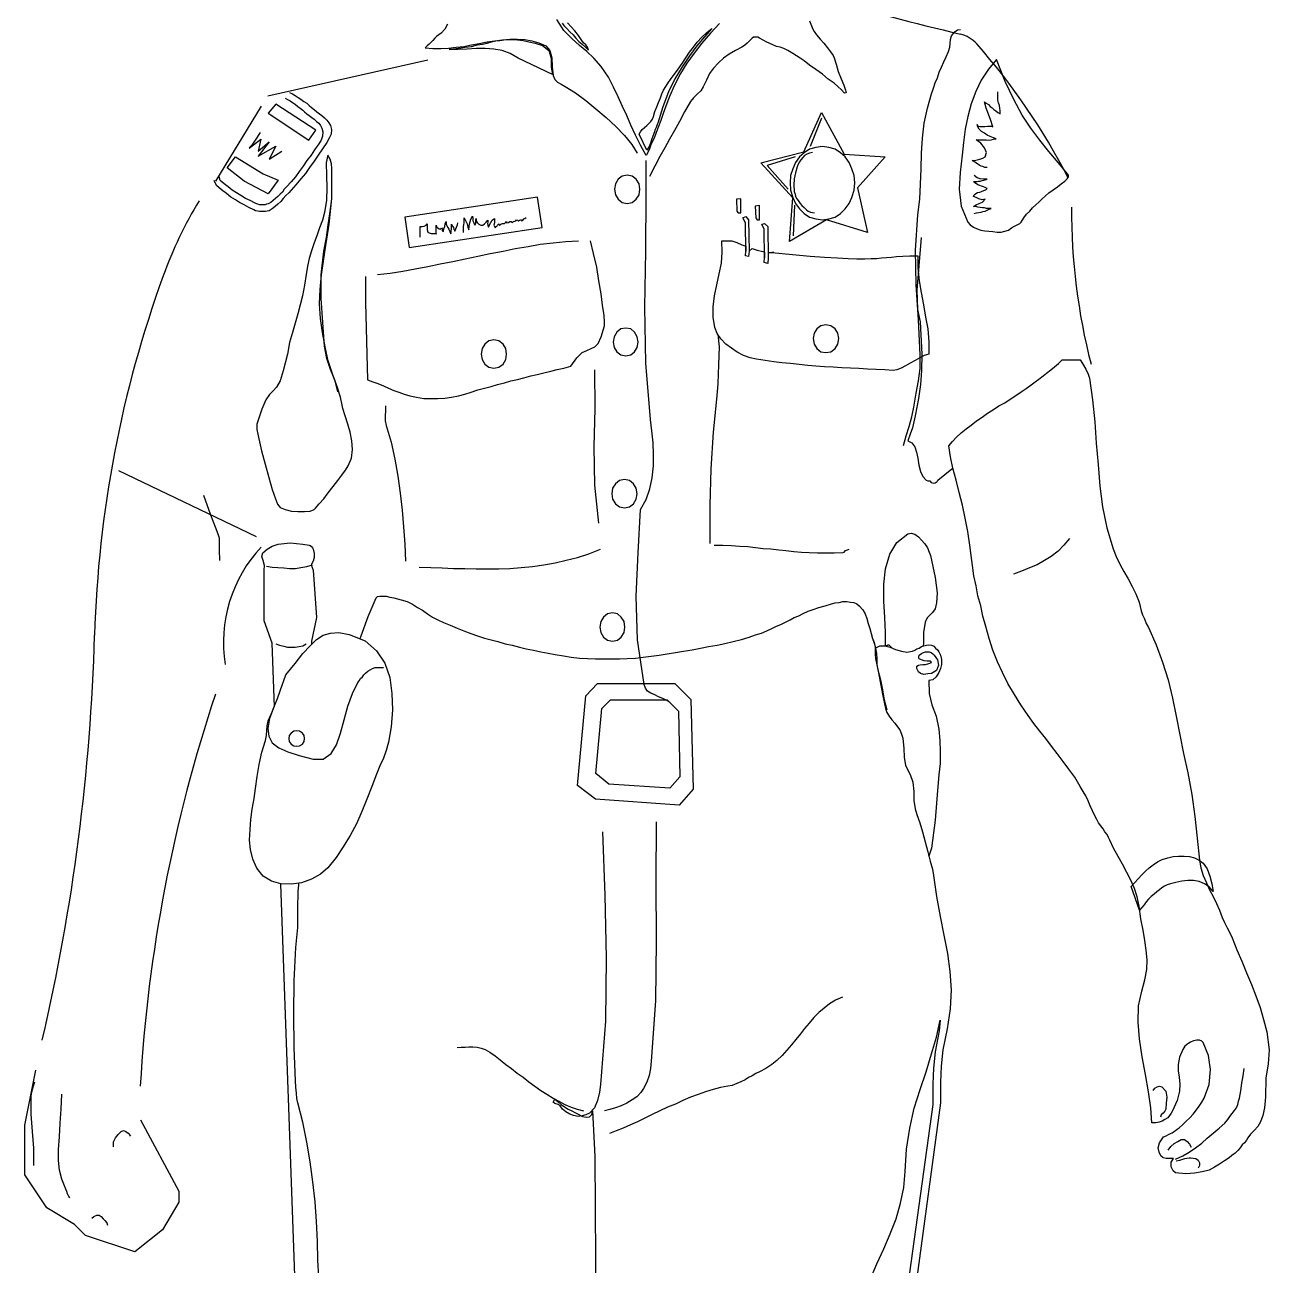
# Model space of a CAD drawing. Extents: x 137.78 to 138.43, y 57.96 to 59.66.
# Drawn here: x 137.776 to 138.434, y 58.669 to 59.325 of the extents above; entities that cross this region are included whole.
import ezdxf

# ---------------------------------------------------------------- set-up
doc = ezdxf.new("R2010")
doc.units = 0
doc.layers.get('0').update_dxf_attribs({"linetype": 'CONTINUOUS'})

msp = doc.modelspace()

# ---------------------------------------------------------------- linework, layer by layer
for p, q in [((137.98876, 59.30641), (137.90404, 59.2874)), ((137.90058, 59.28222), (137.87637, 59.24247)), ((137.82503, 59.08945), (137.89785, 59.05452)), ((137.77551, 58.743), (137.78134, 58.77211)), ((137.77551, 58.7168), (137.77551, 58.743)), ((137.83668, 58.74591), (137.85707, 58.70806)), ((137.78717, 58.69933), (137.77551, 58.7168)), ((137.85707, 58.70806), (137.85707, 58.70224)), ((137.80173, 58.69059), (137.78717, 58.69933)), ((137.85707, 58.70224), (137.84833, 58.68768)), ((137.80755, 58.68477), (137.80173, 58.69059)), ((137.83377, 58.67604), (137.80755, 58.68477)), ((137.84833, 58.68768), (137.83377, 58.67604))]:
    msp.add_line(p, q)
at = {"linetype": 'CONTINUOUS'}
for points in [[(137.99917, 59.32557), (137.99772, 59.32293), (137.9958, 59.32076), (137.9946, 59.3198), (137.99339, 59.31907), (137.99243, 59.31812), (137.99147, 59.31691), (137.9905, 59.31595), (137.98954, 59.31498), (137.98833, 59.31402), (137.98738, 59.31306), (137.99147, 59.31257), (137.99556, 59.31257), (137.99966, 59.31282), (138.00375, 59.3133), (138.00784, 59.31378), (138.01194, 59.31451), (138.01602, 59.31523), (138.02011, 59.31618), (138.02421, 59.31667), (138.0283, 59.31715), (138.03216, 59.31763), (138.03625, 59.31763), (138.0401, 59.31739), (138.04372, 59.31667), (138.04756, 59.31571), (138.05117, 59.31402), (138.05334, 59.31162), (138.05431, 59.30776), (138.05455, 59.30295), (138.05503, 59.29837), (138.056, 59.2962), (138.05744, 59.29476), (138.05936, 59.29379), (138.06153, 59.29259), (138.06683, 59.28923), (138.07236, 59.28513), (138.07766, 59.28079), (138.0832, 59.27622), (138.08825, 59.2714), (138.09283, 59.26659), (138.09669, 59.26178), (138.09958, 59.2572)], [(138.14314, 59.32582), (138.13833, 59.32076), (138.13375, 59.31546), (138.12966, 59.31017), (138.1258, 59.30487), (138.12244, 59.29934), (138.1193, 59.29331), (138.11666, 59.28729), (138.11425, 59.28079), (138.11305, 59.27767), (138.11208, 59.27453), (138.11088, 59.2714), (138.10968, 59.26828), (138.10847, 59.26515), (138.10702, 59.26226), (138.10582, 59.25912), (138.10438, 59.256), (138.10126, 59.26153), (138.09861, 59.26683), (138.0962, 59.27212), (138.09403, 59.27718), (138.09187, 59.282), (138.08946, 59.28706), (138.08705, 59.29211), (138.0844, 59.2974), (138.08055, 59.30318), (138.0767, 59.30752), (138.07284, 59.31113), (138.069, 59.31426), (138.0649, 59.31787), (138.06081, 59.32221), (138.05695, 59.32799)], [(138.05984, 59.32606), (138.06081, 59.32485), (138.06225, 59.32317), (138.06394, 59.32148), (138.06562, 59.3198), (138.06706, 59.31812), (138.06875, 59.31643), (138.07044, 59.31498), (138.07212, 59.3133), (138.07381, 59.31185), (138.07333, 59.3133), (138.07236, 59.31451), (138.07116, 59.31571), (138.0702, 59.31691), (138.06851, 59.31956), (138.06659, 59.32196), (138.06466, 59.32413), (138.06273, 59.3263)], [(138.10053, 59.26731), (138.10126, 59.26851), (138.10222, 59.26972), (138.10341, 59.27092), (138.10462, 59.27189), (138.10582, 59.27309), (138.10679, 59.27406), (138.10775, 59.27526), (138.10824, 59.2767), (138.10896, 59.27935), (138.10991, 59.28176), (138.11088, 59.28417), (138.11185, 59.28657), (138.11257, 59.28874), (138.11353, 59.29067), (138.11474, 59.29259), (138.11594, 59.29452), (138.11714, 59.2962), (138.11858, 59.29813), (138.11979, 59.29982), (138.12124, 59.30174), (138.1234, 59.30463), (138.12533, 59.30776), (138.12725, 59.31065), (138.12942, 59.3133), (138.13135, 59.31595), (138.13375, 59.3186), (138.13616, 59.32101), (138.13905, 59.32317), (138.13519, 59.31884), (138.1311, 59.31402), (138.12725, 59.30873), (138.1234, 59.30295), (138.11955, 59.29668), (138.11618, 59.2897), (138.11305, 59.28176), (138.1104, 59.27309), (138.11016, 59.27237), (138.10968, 59.27092), (138.10896, 59.26948), (138.10871, 59.26851), (138.10727, 59.2649), (138.10655, 59.2625), (138.10582, 59.26081), (138.10462, 59.25889), (138.10053, 59.26731)], [(138.19081, 59.32726), (138.1925, 59.32293), (138.19322, 59.32173), (138.19442, 59.3198), (138.19636, 59.31763), (138.19828, 59.31546), (138.2002, 59.31306), (138.20189, 59.31089), (138.20333, 59.30896), (138.20382, 59.30776), (138.20478, 59.30439), (138.20598, 59.30054), (138.20743, 59.29668), (138.20888, 59.29331), (138.20984, 59.29067), (138.21008, 59.28923), (138.20936, 59.28898), (138.20743, 59.2909), (138.20598, 59.29235), (138.20382, 59.29428), (138.20069, 59.29645), (138.19756, 59.29909), (138.19419, 59.3015), (138.19081, 59.30391), (138.18792, 59.30607), (138.18576, 59.30752), (138.18191, 59.30993), (138.17925, 59.31162), (138.17709, 59.31257), (138.17517, 59.3133), (138.17324, 59.31378), (138.17108, 59.31474), (138.16819, 59.31595), (138.16433, 59.31812), (138.16336, 59.3186), (138.16216, 59.3186), (138.1612, 59.3186), (138.16047, 59.31812), (138.15903, 59.31667), (138.15783, 59.31546), (138.15639, 59.31426), (138.15494, 59.3133), (138.15157, 59.31162), (138.1482, 59.30968), (138.14531, 59.30752), (138.14266, 59.30512), (138.14002, 59.30223), (138.13785, 59.29934), (138.13616, 59.29596), (138.13447, 59.29235), (138.13327, 59.29018), (138.13135, 59.2885), (138.12942, 59.28657), (138.12774, 59.28465), (138.1246, 59.27911), (138.12196, 59.27406), (138.1193, 59.26923), (138.11666, 59.26467), (138.11425, 59.26009), (138.1116, 59.25551), (138.10896, 59.25045), (138.10607, 59.24492)], [(138.24042, 59.10263), (138.24186, 59.10768), (138.24355, 59.11274), (138.24499, 59.1178), (138.24595, 59.12285), (138.24716, 59.13031), (138.24836, 59.13681), (138.24933, 59.14331), (138.24933, 59.15053), (138.24836, 59.16908), (138.24716, 59.18761), (138.24692, 59.20592), (138.24812, 59.2247), (138.24908, 59.23289), (138.24956, 59.24083), (138.24981, 59.24901), (138.25005, 59.2572), (138.25053, 59.26515), (138.25149, 59.27309), (138.25317, 59.28104), (138.25534, 59.28874), (138.25631, 59.29163), (138.25727, 59.29452), (138.25847, 59.29717), (138.25944, 59.30006), (138.26064, 59.3027), (138.26184, 59.30559), (138.26305, 59.30824), (138.26425, 59.31113), (138.26497, 59.3133), (138.26522, 59.31523), (138.26545, 59.31739), (138.26594, 59.31932), (138.26666, 59.32028), (138.26762, 59.32148), (138.26906, 59.32245), (138.27075, 59.32268)], [(138.03649, 59.30752), (138.03239, 59.30993), (138.02806, 59.31162), (138.02373, 59.31234), (138.01916, 59.31257), (138.01434, 59.31257), (138.00952, 59.31234), (138.00471, 59.31209), (138.00013, 59.31209), (138.00495, 59.31282), (138.00856, 59.3133), (138.01194, 59.31378), (138.01506, 59.31451), (138.01771, 59.31498), (138.02011, 59.31546), (138.02253, 59.31618), (138.02469, 59.31667), (138.02686, 59.31691), (138.02903, 59.31715), (138.03144, 59.31739), (138.03384, 59.31739), (138.03625, 59.31715), (138.03914, 59.31691), (138.04227, 59.31618), (138.04564, 59.31546), (138.04949, 59.31426), (138.05286, 59.31162), (138.05406, 59.30752), (138.05406, 59.3027), (138.05479, 59.29885), (138.03649, 59.30752)], [(138.28978, 59.30679), (138.28544, 59.30174), (138.28159, 59.29596), (138.2787, 59.28995), (138.27629, 59.28345), (138.27461, 59.2767), (138.27316, 59.26996), (138.2722, 59.26298), (138.27148, 59.25623), (138.27051, 59.24709), (138.27003, 59.23818), (138.271, 59.22927), (138.27461, 59.22084), (138.27581, 59.2194), (138.2775, 59.2182), (138.27942, 59.21723), (138.28134, 59.21651), (138.28351, 59.21627), (138.28568, 59.21603), (138.28784, 59.21578), (138.29001, 59.21555), (138.29218, 59.21555), (138.29411, 59.21603), (138.29603, 59.21651), (138.29772, 59.21772), (138.29917, 59.21867), (138.30061, 59.2194), (138.30206, 59.22012), (138.30278, 59.22084), (138.30422, 59.22301), (138.30567, 59.22494), (138.30735, 59.22662), (138.30879, 59.22831), (138.31048, 59.23), (138.31217, 59.23144), (138.31385, 59.23312), (138.31554, 59.23456), (138.31746, 59.23625), (138.31963, 59.23794), (138.32204, 59.23939), (138.32396, 59.24107), (138.32589, 59.24251), (138.32709, 59.24372), (138.32781, 59.24468), (138.32781, 59.24564)], [(138.28978, 59.30679), (138.28544, 59.30174), (138.28159, 59.29596), (138.2787, 59.28995), (138.27629, 59.28345), (138.27461, 59.2767), (138.27316, 59.26996), (138.2722, 59.26298), (138.27148, 59.25623), (138.27051, 59.24709), (138.27003, 59.23818), (138.271, 59.22927), (138.27461, 59.22084), (138.27581, 59.2194), (138.2775, 59.2182), (138.27942, 59.21723), (138.28134, 59.21651), (138.28351, 59.21627), (138.28568, 59.21603), (138.28784, 59.21578), (138.29001, 59.21555), (138.29218, 59.21555), (138.29411, 59.21603), (138.29603, 59.21651), (138.29772, 59.21772), (138.29917, 59.21867), (138.30061, 59.2194), (138.30206, 59.22012), (138.30278, 59.22084), (138.30422, 59.22301), (138.30567, 59.22494), (138.30735, 59.22662), (138.30879, 59.22831), (138.31048, 59.23), (138.31217, 59.23144), (138.31385, 59.23312), (138.31554, 59.23456), (138.31746, 59.23625), (138.31963, 59.23794), (138.32204, 59.23939), (138.32396, 59.24107), (138.32589, 59.24251), (138.32709, 59.24372), (138.32781, 59.24468), (138.32781, 59.24564), (138.32251, 59.25214), (138.31746, 59.25817), (138.31265, 59.26418), (138.30783, 59.27045), (138.30326, 59.27742), (138.29892, 59.28561), (138.29434, 59.29524), (138.28978, 59.30679)], [(138.28472, 59.24973), (138.28351, 59.24973), (138.28255, 59.25022), (138.28159, 59.25045), (138.28062, 59.25094), (138.27966, 59.25167), (138.2787, 59.25214), (138.27773, 59.25287), (138.27678, 59.25334), (138.2787, 59.25359), (138.28086, 59.25407), (138.28255, 59.25455), (138.28375, 59.25528), (138.28448, 59.25768), (138.28328, 59.26009), (138.28134, 59.2625), (138.27894, 59.26442), (138.28039, 59.26442), (138.28159, 59.26442), (138.28303, 59.26442), (138.28423, 59.26442), (138.28544, 59.26418), (138.28689, 59.26442), (138.28809, 59.26467), (138.28953, 59.2649), (138.28809, 59.26539), (138.2864, 59.26611), (138.28472, 59.26683), (138.28328, 59.26779), (138.28183, 59.26876), (138.28062, 59.26996), (138.2799, 59.27117), (138.27942, 59.27237), (138.2799, 59.27165), (138.28086, 59.2714), (138.28207, 59.2714), (138.28351, 59.2714), (138.28495, 59.27165), (138.28617, 59.27165), (138.28712, 59.27165), (138.28784, 59.27117), (138.28664, 59.27453), (138.28544, 59.2779), (138.28423, 59.28104), (138.28328, 59.2844), (138.28423, 59.28368), (138.28544, 59.28296), (138.2864, 59.282), (138.28737, 59.28128), (138.28833, 59.28031), (138.28929, 59.27959), (138.2905, 59.27887), (138.2917, 59.27815), (138.2917, 59.27959), (138.29146, 59.28104), (138.29122, 59.28248), (138.29073, 59.28392), (138.2905, 59.28537), (138.2905, 59.28681), (138.2905, 59.28826), (138.2905, 59.2897)], [(137.91563, 59.28946), (137.91707, 59.28874), (137.91851, 59.28778), (137.92019, 59.28681), (137.92164, 59.28585), (137.92308, 59.28465), (137.92477, 59.28368), (137.92597, 59.28248), (137.92718, 59.28151), (137.92863, 59.28031), (137.93007, 59.27911), (137.93152, 59.27815), (137.93272, 59.27718), (137.93416, 59.27598), (137.93537, 59.27478), (137.93633, 59.27333), (137.93729, 59.27189), (137.93777, 59.26972), (137.93753, 59.26731), (137.93657, 59.26515), (137.93537, 59.26298), (137.93296, 59.25961), (137.93079, 59.25623), (137.92863, 59.25311), (137.92622, 59.24973), (137.92405, 59.24661), (137.92164, 59.24372), (137.91899, 59.24059), (137.91635, 59.2377), (137.91514, 59.23625), (137.91369, 59.23481), (137.91225, 59.23336), (137.91105, 59.23168), (137.90936, 59.23023), (137.90791, 59.22903), (137.90647, 59.22783), (137.90479, 59.22686), (137.90382, 59.22662), (137.90286, 59.22638), (137.9019, 59.22638), (137.90094, 59.22638), (137.89973, 59.22638), (137.89877, 59.22662), (137.89757, 59.22686), (137.8966, 59.22734), (137.89396, 59.22855), (137.89155, 59.23), (137.88913, 59.2312), (137.88697, 59.23264), (137.88457, 59.23409), (137.88216, 59.23601), (137.87951, 59.23794), (137.87686, 59.24011), (137.87565, 59.24275)], [(137.91321, 59.28634), (137.91441, 59.28561), (137.91586, 59.28489), (137.91707, 59.28417), (137.91851, 59.2832), (137.91996, 59.282), (137.92116, 59.28104), (137.9226, 59.28007), (137.92357, 59.27911), (137.92477, 59.27815), (137.92597, 59.27718), (137.92742, 59.27622), (137.92863, 59.27526), (137.92983, 59.27406), (137.93103, 59.27309), (137.93199, 59.27189), (137.93272, 59.27045), (137.9332, 59.26851), (137.93296, 59.26635), (137.93224, 59.26418), (137.93103, 59.26226), (137.92886, 59.25912), (137.92694, 59.25623), (137.92477, 59.25334), (137.92285, 59.25045), (137.92068, 59.24757), (137.91875, 59.24468), (137.91635, 59.24203), (137.91394, 59.23939), (137.91274, 59.23818), (137.91177, 59.23673), (137.91057, 59.23553), (137.90936, 59.23433), (137.90816, 59.23336), (137.90696, 59.23216), (137.90575, 59.2312), (137.9043, 59.23047), (137.90335, 59.23023), (137.90262, 59.23), (137.90166, 59.23), (137.90069, 59.23), (137.89973, 59.23), (137.89877, 59.23023), (137.89805, 59.23047), (137.89708, 59.23095), (137.89468, 59.23216), (137.89227, 59.23336), (137.88986, 59.23481), (137.88746, 59.23625), (137.88529, 59.2377), (137.88312, 59.23939), (137.88095, 59.24107), (137.87879, 59.24275), (137.8783, 59.24468)], [(137.9084, 59.2832), (137.9043, 59.27839), (137.92574, 59.26418), (137.92958, 59.26948), (137.9084, 59.2832)], [(138.19708, 59.27887), (138.20911, 59.25672), (138.23078, 59.25528), (138.2161, 59.2389), (138.22139, 59.21531), (138.19972, 59.22205), (138.18022, 59.21049), (138.18191, 59.23361), (138.16505, 59.25214), (138.18769, 59.25792), (138.19708, 59.27887)], [(138.19708, 59.27574), (138.19106, 59.26081)], [(137.89997, 59.26828), (137.89732, 59.26418), (137.89563, 59.26153), (137.89443, 59.26033), (137.89419, 59.25984), (137.90046, 59.26467), (137.89901, 59.2584), (137.90479, 59.26322), (137.89901, 59.25576), (137.9084, 59.26106), (137.90479, 59.25407), (137.91153, 59.2584)], [(138.19756, 59.22205), (138.20093, 59.22253), (138.2043, 59.2235), (138.20719, 59.22542), (138.2096, 59.22783), (138.21177, 59.23072), (138.21321, 59.23384), (138.21441, 59.2377), (138.21466, 59.24155), (138.21441, 59.2454), (138.21321, 59.24901), (138.21177, 59.25239), (138.2096, 59.25528), (138.20719, 59.25744), (138.2043, 59.25937), (138.20093, 59.26033), (138.19756, 59.26081), (138.19419, 59.26033), (138.19081, 59.25937), (138.18792, 59.25744), (138.18552, 59.25528), (138.18335, 59.25239), (138.18191, 59.24901), (138.1807, 59.2454), (138.18047, 59.24155), (138.1807, 59.2377), (138.18191, 59.23384), (138.18335, 59.23072), (138.18552, 59.22783), (138.18792, 59.22542), (138.19081, 59.2235), (138.19419, 59.22253), (138.19756, 59.22205)], [(138.19226, 59.25768), (138.19081, 59.2572), (138.18937, 59.25672), (138.18817, 59.256), (138.1872, 59.25503), (138.18624, 59.25383), (138.18552, 59.25262), (138.1848, 59.25142), (138.18431, 59.24998), (138.18335, 59.24684), (138.18263, 59.24372), (138.18239, 59.24034), (138.18263, 59.23698), (138.18311, 59.23553), (138.18335, 59.23433), (138.18408, 59.23312), (138.1848, 59.23216), (138.18576, 59.23072), (138.18672, 59.22951), (138.18792, 59.22855), (138.18913, 59.22734), (138.19009, 59.22662), (138.1913, 59.22614), (138.19226, 59.2259), (138.19347, 59.22566)], [(137.88263, 59.2495), (137.88697, 59.25528), (137.90166, 59.24637), (137.9096, 59.243), (137.9043, 59.23577), (137.89155, 59.24251), (137.88263, 59.2495)], [(137.93488, 59.25214), (137.93513, 59.2454), (137.93537, 59.2389), (137.93513, 59.2324), (137.93416, 59.2259), (137.93296, 59.22181), (137.93152, 59.21772), (137.93007, 59.21362), (137.92863, 59.20977), (137.92718, 59.20567), (137.92597, 59.20158), (137.92502, 59.19749), (137.92429, 59.19315), (137.92357, 59.18737), (137.92236, 59.18184), (137.92116, 59.17702), (137.91996, 59.1722), (137.91851, 59.16739), (137.91707, 59.16233), (137.91563, 59.15703), (137.91441, 59.15102), (137.91225, 59.14211), (137.91057, 59.13681), (137.90864, 59.13344), (137.90696, 59.13152), (137.90502, 59.12959), (137.9031, 59.1267), (137.90094, 59.12189), (137.89829, 59.11394), (137.89829, 59.11105), (137.89925, 59.10624), (137.90069, 59.09974), (137.90262, 59.09275), (137.90455, 59.08577), (137.90647, 59.07927), (137.90816, 59.07446), (137.90912, 59.07157), (137.91057, 59.06988), (137.91321, 59.06868), (137.91658, 59.06796), (137.91996, 59.06771), (137.92357, 59.06771), (137.92646, 59.06796), (137.92863, 59.06868), (137.92935, 59.0694), (137.93127, 59.0718), (137.93368, 59.07446), (137.93609, 59.07758), (137.93874, 59.08096), (137.94115, 59.08408), (137.94331, 59.08697), (137.94524, 59.08963), (137.94668, 59.09179), (137.94837, 59.09588), (137.94885, 59.10046), (137.94861, 59.10503), (137.94765, 59.10961), (137.94644, 59.11394), (137.945, 59.11827), (137.94379, 59.12213), (137.94307, 59.12574), (137.94283, 59.12646), (137.94259, 59.12814), (137.94187, 59.13031), (137.94115, 59.13272), (137.93849, 59.13994), (137.93609, 59.14741), (137.93441, 59.15487), (137.93296, 59.16233), (137.93199, 59.1698), (137.93152, 59.1775), (137.93175, 59.18521), (137.93247, 59.19292), (137.93441, 59.20616), (137.93657, 59.21964), (137.93802, 59.23336), (137.93802, 59.24684), (137.93802, 59.24925), (137.93777, 59.25167), (137.93705, 59.25407), (137.93585, 59.25623), (137.93488, 59.25214)], [(138.1169, 58.96659), (138.11521, 58.96779), (138.11305, 58.96876), (138.11088, 58.96971), (138.10896, 58.97068), (138.10679, 58.97165), (138.1051, 58.9726), (138.1039, 58.97429), (138.10318, 58.97622), (138.09981, 58.99982), (138.09909, 59.02293), (138.10006, 59.0458), (138.10126, 59.06868), (138.10438, 59.07397), (138.1063, 59.07975), (138.10751, 59.08553), (138.10824, 59.09179), (138.10824, 59.09781), (138.10799, 59.10407), (138.10727, 59.11033), (138.10655, 59.11635), (138.10414, 59.1462), (138.10366, 59.17581), (138.10414, 59.20544), (138.10438, 59.23529), (138.10438, 59.25334)], [(138.18311, 59.25528), (138.16842, 59.2507), (138.1795, 59.23818)], [(138.09428, 59.23072), (138.09692, 59.2312), (138.09909, 59.23289), (138.10053, 59.23529), (138.10102, 59.23818), (138.10053, 59.24107), (138.09909, 59.24348), (138.09692, 59.24516), (138.09428, 59.24564), (138.09163, 59.24516), (138.08946, 59.24348), (138.08802, 59.24107), (138.08753, 59.23818), (138.08802, 59.23529), (138.08946, 59.23289), (138.09163, 59.2312), (138.09428, 59.23072)], [(138.27798, 59.22542), (138.27918, 59.22566), (138.28039, 59.2259), (138.28159, 59.22614), (138.28255, 59.22638), (138.28375, 59.22662), (138.28472, 59.22711), (138.28592, 59.22759), (138.28689, 59.22806), (138.28568, 59.22806), (138.28448, 59.22806), (138.28328, 59.22831), (138.28231, 59.22831), (138.28111, 59.22855), (138.2799, 59.22879), (138.2787, 59.22903), (138.2775, 59.22903), (138.27894, 59.23), (138.28062, 59.23072), (138.28231, 59.23144), (138.28375, 59.23289), (138.28207, 59.23264), (138.28039, 59.23312), (138.27894, 59.23384), (138.2775, 59.23433), (138.27798, 59.23529), (138.2787, 59.23601), (138.27966, 59.2365), (138.28086, 59.23673), (138.28183, 59.23698), (138.28303, 59.23745), (138.284, 59.23794), (138.28472, 59.23866), (138.28375, 59.23914), (138.28279, 59.23939), (138.28183, 59.23986), (138.28086, 59.24011), (138.2799, 59.24059), (138.27918, 59.24107), (138.27822, 59.24155), (138.2775, 59.24228), (138.27845, 59.24228), (138.27942, 59.24228), (138.28014, 59.24251), (138.28111, 59.24251), (138.28207, 59.24275), (138.28303, 59.243), (138.28375, 59.24323), (138.28472, 59.24348), (138.28279, 59.24348), (138.28111, 59.24372), (138.27942, 59.2442), (138.27798, 59.2454)], [(137.94115, 59.13103), (137.9397, 59.13681), (137.93729, 59.14283), (137.93537, 59.14861), (137.93416, 59.15511), (137.9332, 59.16763), (137.93224, 59.18039), (137.93224, 59.19292), (137.93368, 59.20544), (137.93513, 59.21266), (137.93609, 59.2194), (137.93705, 59.22638), (137.93802, 59.23312)], [(138.04925, 59.21795), (138.04684, 59.23409), (137.97654, 59.2235), (137.97894, 59.20736), (138.04925, 59.21795)], [(138.15205, 59.23289), (138.1523, 59.22662), (138.15302, 59.22566), (138.15446, 59.22566), (138.15446, 59.23312), (138.15205, 59.23289)], [(138.0076, 59.21531), (138.0076, 59.21627), (138.0076, 59.21747), (138.0076, 59.21844), (138.00784, 59.2194), (138.00808, 59.22036), (138.00808, 59.22133), (138.00808, 59.22205), (138.00808, 59.22301), (138.0088, 59.22133), (138.00952, 59.21988), (138.01, 59.2182), (138.01049, 59.21675), (138.01072, 59.21867), (138.01097, 59.22036), (138.01145, 59.22229), (138.01241, 59.22397), (138.01266, 59.22277), (138.01266, 59.22156), (138.01314, 59.22036), (138.01361, 59.21916), (138.0141, 59.22012), (138.0141, 59.22108), (138.0141, 59.22181), (138.01434, 59.22277), (138.01434, 59.22156), (138.01482, 59.22061), (138.01578, 59.21964), (138.01675, 59.21916), (138.01795, 59.21916), (138.01867, 59.21988), (138.01964, 59.22084), (138.0206, 59.22181), (138.0206, 59.22084), (138.02036, 59.22012), (138.0206, 59.21916), (138.02084, 59.2182), (138.02133, 59.2194), (138.02205, 59.22061), (138.02277, 59.22181), (138.02397, 59.22277), (138.02397, 59.22133), (138.02397, 59.22036), (138.02373, 59.21916), (138.02445, 59.21772), (138.02494, 59.21844), (138.02541, 59.21892), (138.02566, 59.21916), (138.02638, 59.21988), (138.02638, 59.21964), (138.02638, 59.21964), (138.02638, 59.2194), (138.02662, 59.21916), (138.02734, 59.21964), (138.02783, 59.21988), (138.0283, 59.22012), (138.02903, 59.22012), (138.02927, 59.22012), (138.02975, 59.22036), (138.02999, 59.22061), (138.03047, 59.22108), (138.03047, 59.22084), (138.03047, 59.22084), (138.03047, 59.22061), (138.03047, 59.22036), (138.03144, 59.22061), (138.03216, 59.22108), (138.03288, 59.22108), (138.0336, 59.22061), (138.03408, 59.22108), (138.0348, 59.22133), (138.03528, 59.22156), (138.03577, 59.22205), (138.03625, 59.22181), (138.03649, 59.22156), (138.03697, 59.22156), (138.03722, 59.22181), (138.03745, 59.22181), (138.03794, 59.22205), (138.03817, 59.22205), (138.03842, 59.22205), (138.03842, 59.22205), (138.03842, 59.22181), (138.03842, 59.22181), (138.03842, 59.22156), (138.03914, 59.22205), (138.03962, 59.22253), (138.0401, 59.22277), (138.04083, 59.22325)], [(138.15542, 59.22301), (138.15711, 59.22373), (138.15855, 59.22205), (138.1588, 59.20544), (138.15855, 59.20255), (138.15686, 59.20303), (138.15711, 59.20544), (138.15686, 59.22036), (138.15542, 59.22301)], [(138.16192, 59.22927), (138.16241, 59.22301), (138.16313, 59.22205), (138.16433, 59.22205), (138.16433, 59.22951), (138.16192, 59.22927)], [(138.18287, 59.22975), (138.18214, 59.21362)], [(137.98472, 59.2129), (137.98472, 59.21434), (137.98472, 59.21578), (137.98472, 59.21723), (137.98472, 59.21844), (137.98569, 59.21844), (137.98689, 59.21867), (137.98786, 59.21916), (137.98833, 59.21988), (137.98833, 59.21892), (137.98833, 59.21772), (137.98833, 59.21675), (137.98882, 59.21555), (137.98954, 59.21506), (137.9905, 59.21483), (137.99147, 59.21483), (137.99267, 59.21483), (137.99291, 59.21483), (137.99291, 59.21483), (137.99316, 59.21458), (137.99316, 59.21434), (137.99316, 59.21555), (137.99316, 59.21675), (137.99316, 59.21795), (137.99316, 59.21916), (137.99316, 59.21892), (137.99316, 59.21867), (137.99316, 59.21844), (137.99316, 59.2182), (137.99316, 59.21844), (137.99339, 59.21867), (137.99339, 59.21867), (137.99339, 59.21892), (137.99339, 59.2182), (137.99411, 59.21772), (137.99483, 59.21723), (137.99556, 59.217), (137.99556, 59.21723), (137.99556, 59.21747), (137.9958, 59.21747), (137.99604, 59.21772), (137.99628, 59.21723), (137.99628, 59.21675), (137.99628, 59.21627), (137.997, 59.21578), (137.99725, 59.21723), (137.99772, 59.21844), (137.99797, 59.21988), (137.99845, 59.22108), (137.99845, 59.22061), (137.99845, 59.22012), (137.99845, 59.21964), (137.99869, 59.21916), (137.99941, 59.21795), (137.99989, 59.217), (138.00038, 59.21578), (138.00086, 59.21458), (138.0011, 59.21578), (138.00133, 59.21723), (138.00133, 59.21844), (138.00133, 59.21964), (138.00182, 59.21867), (138.0023, 59.21795), (138.00255, 59.217), (138.00302, 59.21603), (138.0035, 59.21723), (138.00399, 59.2182), (138.00447, 59.2194), (138.00471, 59.22036)], [(138.16553, 59.21964), (138.16698, 59.22012), (138.16866, 59.21844), (138.16891, 59.20183), (138.16866, 59.19894), (138.16674, 59.19942), (138.16698, 59.20183), (138.16674, 59.217), (138.16553, 59.21964)], [(137.95583, 59.19195), (137.95583, 59.17822), (137.95607, 59.16475), (137.95655, 59.15102), (137.9568, 59.1373), (137.95969, 59.13633), (137.96233, 59.13537), (137.96522, 59.13416), (137.96787, 59.13296), (137.97076, 59.13175), (137.97341, 59.1308), (137.9763, 59.12983), (137.97919, 59.12886), (137.9828, 59.12814), (137.98665, 59.12742), (137.99027, 59.12742), (137.99411, 59.12742), (137.99772, 59.12766), (138.00133, 59.12814), (138.00495, 59.12886), (138.00832, 59.12983), (138.01169, 59.1308), (138.0153, 59.132), (138.01867, 59.13296), (138.02228, 59.13392), (138.02566, 59.13489), (138.02927, 59.13585), (138.03264, 59.13681), (138.03625, 59.13753), (138.03962, 59.1385), (138.04323, 59.13946), (138.04661, 59.14019), (138.05022, 59.14114), (138.05383, 59.14187), (138.0572, 59.14283), (138.06081, 59.14355), (138.06442, 59.14452), (138.06755, 59.14909), (138.07044, 59.15174), (138.07284, 59.15294), (138.07525, 59.15391), (138.07718, 59.15487), (138.07887, 59.15656), (138.08055, 59.16017), (138.08224, 59.16595), (138.08224, 59.16787), (138.082, 59.17148), (138.08128, 59.17678), (138.08055, 59.1828), (138.07935, 59.18978), (138.07814, 59.197), (138.07646, 59.20423), (138.07478, 59.21097)], [(137.9621, 59.19315), (137.96883, 59.19388), (137.97558, 59.19484), (137.98208, 59.19605), (137.98882, 59.19725), (137.99532, 59.19869), (138.00206, 59.19989), (138.00856, 59.20134), (138.0153, 59.20278), (138.0218, 59.20423), (138.02855, 59.20544), (138.03505, 59.20688), (138.04178, 59.20784), (138.04828, 59.20905), (138.05503, 59.20977), (138.06177, 59.21049), (138.06851, 59.21097)], [(138.16891, 59.20472), (138.16891, 59.20472), (138.1718, 59.20472), (138.17155, 59.20472), (138.17131, 59.20472), (138.17108, 59.20472), (138.17083, 59.20472), (138.18167, 59.20375), (138.19106, 59.20278), (138.19876, 59.2023), (138.2055, 59.20183), (138.21128, 59.20158), (138.21586, 59.20134), (138.21995, 59.20134), (138.22333, 59.20158), (138.22621, 59.20158), (138.22886, 59.20183), (138.2315, 59.20206), (138.23416, 59.2023), (138.2368, 59.20255), (138.24017, 59.20278), (138.24378, 59.20303), (138.24812, 59.20303), (138.24812, 59.19653), (138.24884, 59.18978), (138.24981, 59.18353), (138.25101, 59.17702), (138.25222, 59.17052), (138.25342, 59.16426), (138.2539, 59.15752), (138.2539, 59.15102), (138.25149, 59.1503), (138.24908, 59.14909), (138.24667, 59.14764), (138.24403, 59.1462), (138.24162, 59.14476), (138.23922, 59.14355), (138.23705, 59.14259), (138.23512, 59.14235), (138.23055, 59.14259), (138.22597, 59.14283), (138.22139, 59.14308), (138.21682, 59.14331), (138.21249, 59.14355), (138.20791, 59.1438), (138.20333, 59.14403), (138.19876, 59.14428), (138.19419, 59.14452), (138.18986, 59.145), (138.18528, 59.14548), (138.1807, 59.14597), (138.17613, 59.14644), (138.1718, 59.14692), (138.16722, 59.14764), (138.16264, 59.14837), (138.15927, 59.14909), (138.15591, 59.1503), (138.15253, 59.15198), (138.14941, 59.15414), (138.14652, 59.15631), (138.14386, 59.15897), (138.14194, 59.16186), (138.14074, 59.16498), (138.13977, 59.17052), (138.13977, 59.17606), (138.14049, 59.18184), (138.1417, 59.18761), (138.14291, 59.19339), (138.14411, 59.19917), (138.14458, 59.20495), (138.14435, 59.21097), (138.14964, 59.21097), (138.1523, 59.21001), (138.15494, 59.20881), (138.15711, 59.20808), (138.15711, 59.20544)], [(138.24981, 59.21266), (138.24764, 59.18473), (138.24788, 59.17461), (138.24933, 59.16811), (138.25028, 59.15102), (138.25005, 59.14235), (138.24956, 59.13489), (138.24836, 59.12742), (138.24667, 59.11827), (138.24595, 59.11514), (138.24523, 59.11202), (138.24403, 59.10864), (138.24283, 59.10503), (138.24499, 59.10407), (138.24644, 59.10191), (138.2474, 59.09902), (138.24812, 59.09588), (138.24861, 59.09227), (138.24956, 59.0889), (138.25077, 59.08625), (138.25245, 59.08433), (138.25342, 59.08385), (138.2539, 59.08385), (138.25438, 59.08385), (138.25511, 59.08313), (138.25631, 59.08264), (138.25727, 59.08288), (138.25823, 59.0836), (138.25872, 59.08433), (138.26233, 59.08722), (138.26522, 59.08963), (138.26664, 59.09069)], [(138.1588, 59.20544), (138.16047, 59.20688), (138.16313, 59.20592), (138.16602, 59.20519), (138.16698, 59.20495), (138.16698, 59.20183)], [(138.09356, 59.15006), (138.0962, 59.15053), (138.09813, 59.15222), (138.09958, 59.15439), (138.10006, 59.15728), (138.09958, 59.16017), (138.09813, 59.16258), (138.0962, 59.16426), (138.09356, 59.16475), (138.09091, 59.16426), (138.08874, 59.16258), (138.0873, 59.16017), (138.08681, 59.15728), (138.0873, 59.15439), (138.08874, 59.15222), (138.09091, 59.15053), (138.09356, 59.15006)], [(138.19948, 59.15174), (138.20213, 59.15222), (138.2043, 59.15391), (138.20575, 59.15631), (138.20622, 59.1592), (138.20575, 59.16209), (138.2043, 59.16426), (138.20213, 59.16595), (138.19948, 59.16642), (138.19683, 59.16595), (138.19467, 59.16426), (138.19322, 59.16209), (138.19274, 59.1592), (138.19322, 59.15631), (138.19467, 59.15391), (138.19683, 59.15222), (138.19948, 59.15174)], [(138.02373, 59.14355), (138.02638, 59.14403), (138.02855, 59.14572), (138.02999, 59.14813), (138.03047, 59.15102), (138.02999, 59.15391), (138.02855, 59.15631), (138.02638, 59.158), (138.02373, 59.15848), (138.02108, 59.158), (138.01891, 59.15631), (138.01747, 59.15391), (138.01699, 59.15102), (138.01747, 59.14813), (138.01891, 59.14572), (138.02108, 59.14403), (138.02373, 59.14355)], [(138.14218, 59.16137), (138.14291, 59.15487), (138.14266, 59.14524), (138.14218, 59.13537), (138.1417, 59.12886), (138.13977, 59.10961), (138.13857, 59.09035), (138.13808, 59.07085), (138.13808, 59.05086)], [(138.33407, 59.14789), (138.33528, 59.14597), (138.33696, 59.14308), (138.33817, 59.14042), (138.33889, 59.13825), (138.34057, 59.1267), (138.34178, 59.11514), (138.3425, 59.10383), (138.34346, 59.09252), (138.34443, 59.08119), (138.34587, 59.07012), (138.34804, 59.05905), (138.35141, 59.04797), (138.35309, 59.04388), (138.35502, 59.03978), (138.35719, 59.03593), (138.35936, 59.03208), (138.36153, 59.02799), (138.36345, 59.02413), (138.36514, 59.0198), (138.36634, 59.01522), (138.36706, 59.01305), (138.36803, 59.01089), (138.36899, 59.00848), (138.3702, 59.00632), (138.37429, 58.99716), (138.37765, 58.98802), (138.38054, 58.97863), (138.38295, 58.96899), (138.38488, 58.95937), (138.38681, 58.94949), (138.38873, 58.93962), (138.3909, 58.92951), (138.39307, 58.91795), (138.39475, 58.9064), (138.39595, 58.89484), (138.39716, 58.88328), (138.39788, 58.87918), (138.39909, 58.87509), (138.40077, 58.87124), (138.40246, 58.86763), (138.40438, 58.86401), (138.40607, 58.8604), (138.40776, 58.85679), (138.4092, 58.85295), (138.4104, 58.85029), (138.41185, 58.8474), (138.41329, 58.84476), (138.41449, 58.84211), (138.4169, 58.83584), (138.41955, 58.82983), (138.42196, 58.82357), (138.4246, 58.81755), (138.42701, 58.81153), (138.42918, 58.80528), (138.4311, 58.79902), (138.43279, 58.79252), (138.43399, 58.78289), (138.43351, 58.77543), (138.43231, 58.76796), (138.43207, 58.75809), (138.43183, 58.75592), (138.43159, 58.75231), (138.43063, 58.74821), (138.42942, 58.74484), (138.42798, 58.74243), (138.42605, 58.74027), (138.42412, 58.73834), (138.42268, 58.73642), (138.42196, 58.73521), (138.42099, 58.73377), (138.41979, 58.73257), (138.41859, 58.73112), (138.41738, 58.72968), (138.41594, 58.72823), (138.41426, 58.72703), (138.41281, 58.72582), (138.4104, 58.72414), (138.40776, 58.72245), (138.4051, 58.72076), (138.40221, 58.71932), (138.3986, 58.71836), (138.39451, 58.71764), (138.38993, 58.7174), (138.3844, 58.71788), (138.3832, 58.71884), (138.38223, 58.72101), (138.38223, 58.72342), (138.38343, 58.72534), (138.38151, 58.72534), (138.37959, 58.72534), (138.3779, 58.72582), (138.3767, 58.72679), (138.37573, 58.72871), (138.37525, 58.73112), (138.37597, 58.73377), (138.37814, 58.7369), (138.37959, 58.73738), (138.38079, 58.7381), (138.38175, 58.73859), (138.38271, 58.73907), (138.38343, 58.73954), (138.3844, 58.74027), (138.38536, 58.74099), (138.38632, 58.74171), (138.38825, 58.7434), (138.39018, 58.74509), (138.3921, 58.74701), (138.39379, 58.74893), (138.39548, 58.7511), (138.39692, 58.75303), (138.39837, 58.7552), (138.39957, 58.75737), (138.40221, 58.76459), (138.40293, 58.77254), (138.40198, 58.78), (138.39909, 58.78674), (138.39837, 58.78746), (138.39716, 58.78795), (138.39571, 58.78795), (138.39403, 58.7877), (138.39234, 58.78698), (138.3909, 58.78602), (138.38945, 58.78482), (138.38825, 58.78313), (138.38656, 58.77904), (138.38584, 58.77518), (138.38584, 58.77181), (138.38632, 58.76844), (138.38681, 58.76483), (138.38656, 58.76098), (138.38536, 58.75616), (138.38295, 58.75062), (138.38223, 58.74942), (138.38126, 58.74821), (138.38031, 58.74701), (138.37886, 58.74605), (138.37742, 58.74509), (138.37573, 58.7446), (138.37404, 58.74437), (138.37187, 58.74437), (138.3714, 58.75231), (138.3702, 58.76074), (138.36851, 58.76988), (138.36682, 58.77928), (138.36537, 58.78867), (138.36465, 58.79757), (138.3649, 58.80624), (138.36658, 58.81394), (138.36826, 58.81995), (138.36923, 58.8255), (138.36947, 58.83055), (138.36899, 58.83561), (138.36826, 58.84067), (138.36731, 58.8462), (138.3661, 58.85222), (138.36514, 58.85896), (138.36417, 58.86378), (138.36273, 58.86835), (138.36081, 58.87268), (138.35864, 58.87678), (138.35647, 58.88112), (138.35406, 58.88521), (138.35165, 58.88954), (138.34973, 58.89387), (138.34901, 58.89532), (138.34828, 58.89676), (138.34708, 58.89821), (138.34612, 58.8999), (138.34491, 58.90134), (138.34371, 58.90302), (138.34274, 58.90471), (138.34178, 58.90664), (138.34057, 58.90929), (138.33937, 58.91193), (138.33817, 58.91459), (138.33696, 58.91723), (138.33552, 58.91964), (138.33407, 58.92229), (138.33263, 58.9247), (138.33118, 58.9271), (138.32806, 58.93143), (138.32493, 58.93553), (138.32179, 58.93962), (138.3189, 58.94348), (138.31578, 58.94757), (138.31265, 58.95142), (138.30951, 58.95551), (138.30639, 58.95985), (138.30253, 58.96538), (138.29917, 58.97092), (138.29579, 58.9767), (138.2929, 58.98248), (138.29025, 58.98826), (138.28784, 58.99427), (138.28592, 59.00054), (138.284, 59.0068), (138.28255, 59.01233), (138.28134, 59.01787), (138.2799, 59.02316), (138.27894, 59.02846), (138.27773, 59.03376), (138.27701, 59.03906), (138.27629, 59.04436), (138.27556, 59.0499), (138.27461, 59.05712), (138.27316, 59.0641), (138.27172, 59.07108), (138.27003, 59.07783), (138.26834, 59.08433), (138.26666, 59.09058), (138.26545, 59.09661), (138.2645, 59.10238), (138.26642, 59.10479), (138.26859, 59.10696), (138.271, 59.10936), (138.27364, 59.11153), (138.27629, 59.11346), (138.27918, 59.11563), (138.28207, 59.11755), (138.28495, 59.11972), (138.28809, 59.12164), (138.29098, 59.12357), (138.29411, 59.12525), (138.297, 59.12719), (138.29989, 59.12911), (138.30278, 59.13103), (138.30542, 59.13272), (138.30807, 59.13464), (138.31024, 59.13633), (138.31217, 59.13778), (138.31433, 59.13946), (138.31626, 59.14091), (138.31842, 59.14259), (138.32035, 59.14428), (138.32251, 59.14597), (138.32445, 59.14789), (138.33407, 59.14789)], [(138.07694, 59.14259), (138.07718, 59.12213), (138.0767, 59.10191), (138.07694, 59.08168), (138.07911, 59.06146)], [(137.96643, 59.12357), (137.96643, 59.12092), (137.96619, 59.11827), (137.96619, 59.11563), (137.96666, 59.11322), (137.96932, 59.10431), (137.97124, 59.0954), (137.97293, 59.08649), (137.97413, 59.07735), (137.9751, 59.06844), (137.97582, 59.05952), (137.97654, 59.05038), (137.97702, 59.04147)], [(138.09283, 59.06964), (138.09548, 59.07012), (138.09764, 59.0718), (138.09909, 59.07421), (138.09958, 59.0771), (138.09909, 59.07999), (138.09764, 59.0824), (138.09548, 59.08408), (138.09283, 59.08457), (138.09019, 59.08408), (138.08802, 59.0824), (138.08657, 59.07999), (138.08609, 59.0771), (138.08657, 59.07421), (138.08802, 59.0718), (138.09019, 59.07012), (138.09283, 59.06964)], [(137.87012, 59.07638), (137.87373, 59.06602), (137.87613, 59.05952), (137.87758, 59.05591), (137.8783, 59.05375), (137.8783, 59.05254), (137.8783, 59.05062), (137.8783, 59.04749), (137.87854, 59.04171)], [(138.23416, 58.99572), (138.23319, 58.99668), (138.23295, 58.99693), (138.23223, 58.99693), (138.23175, 58.99668), (138.23103, 58.99668), (138.23103, 59.00366), (138.23055, 59.01161), (138.23006, 59.02028), (138.23006, 59.02919), (138.23103, 59.03738), (138.23319, 59.04508), (138.23705, 59.05134), (138.24283, 59.05591), (138.24451, 59.05616), (138.24644, 59.05568), (138.24836, 59.05423), (138.25005, 59.05254), (138.25173, 59.05062), (138.25317, 59.04845), (138.25414, 59.04628), (138.25486, 59.04436), (138.25727, 59.0328), (138.25823, 59.02461), (138.258, 59.01932), (138.25727, 59.01619), (138.25583, 59.01426), (138.25438, 59.01282), (138.25294, 59.01137), (138.25197, 59.00921), (138.25101, 59.00366), (138.25101, 59.0003), (138.25101, 58.99741), (138.25053, 58.99621), (138.25053, 58.99644)], [(138.32829, 59.05351), (138.3254, 59.0499), (138.32228, 59.04677), (138.31867, 59.04388), (138.31506, 59.04171), (138.3112, 59.03954), (138.30711, 59.03785), (138.30301, 59.03617), (138.29868, 59.03449)], [(137.90768, 58.96442), (137.90647, 58.99813), (137.90214, 59.00993), (137.90214, 59.03665), (137.90238, 59.03906), (137.90166, 59.04171), (137.90094, 59.04388), (137.90141, 59.0458), (137.90382, 59.04773), (137.90647, 59.04941), (137.9096, 59.05038), (137.91274, 59.05086), (137.91586, 59.0511), (137.91924, 59.05086), (137.9226, 59.05038), (137.92597, 59.0499), (137.92646, 59.04966), (137.92718, 59.04917), (137.92766, 59.04845), (137.92814, 59.04773), (137.92863, 59.04556), (137.92863, 59.04339), (137.92814, 59.04147), (137.92694, 59.03954), (137.92814, 59.03665), (137.92983, 59.01161), (137.92718, 58.99909), (137.92718, 58.99909), (137.92718, 58.99741)], [(137.98424, 59.03833), (137.99027, 59.0381), (137.99628, 59.03785), (138.0023, 59.03761), (138.00832, 59.03761), (138.01434, 59.03738), (138.02036, 59.03738), (138.02638, 59.03738), (138.03216, 59.03761), (138.03817, 59.0381), (138.04419, 59.03858), (138.05022, 59.03954), (138.05623, 59.0405), (138.06201, 59.04195), (138.06803, 59.04339), (138.07405, 59.04532), (138.08007, 59.04773)], [(138.14025, 59.0499), (138.14483, 59.0499), (138.14941, 59.04966), (138.15374, 59.04941), (138.15807, 59.04917), (138.16216, 59.04869), (138.16625, 59.04821), (138.17035, 59.04797), (138.17444, 59.04749), (138.1783, 59.04701), (138.18239, 59.04652), (138.18648, 59.04628), (138.19058, 59.04604), (138.19491, 59.0458), (138.19925, 59.0458), (138.20382, 59.0458), (138.20839, 59.04604), (138.20911, 59.04628), (138.20984, 59.04701), (138.2108, 59.04749), (138.21177, 59.04773)], [(137.90335, 59.03882), (137.90647, 59.03833), (137.90936, 59.0381), (137.91249, 59.03785), (137.91563, 59.03761), (137.91875, 59.03761), (137.92164, 59.0381), (137.92477, 59.03858), (137.92766, 59.03954)], [(137.95294, 59.00054), (137.95343, 59.00198), (137.95727, 59.0121), (137.96137, 59.02196), (137.9621, 59.02269), (137.9633, 59.02293), (137.96474, 59.02293), (137.96666, 59.02293), (137.9686, 59.02244), (137.97076, 59.02196), (137.97269, 59.02149), (137.97461, 59.021), (137.97774, 59.02004), (137.98063, 59.0186), (137.98328, 59.01691), (137.98593, 59.01546), (137.98858, 59.01354), (137.99122, 59.01185), (137.99411, 59.01041), (137.997, 59.00896), (138.00061, 59.00752), (138.00422, 59.00607), (138.00784, 59.00463), (138.01145, 59.00318), (138.01506, 59.00198), (138.01867, 59.00077), (138.02228, 58.99982), (138.02589, 58.99885), (138.02975, 58.99765), (138.03336, 58.99693), (138.03722, 58.99596), (138.04083, 58.99499), (138.04467, 58.99427), (138.04853, 58.99355), (138.05238, 58.99283), (138.05623, 58.99211), (138.06056, 58.99138), (138.06466, 58.99066), (138.069, 58.99018), (138.07333, 58.98994), (138.07742, 58.9897), (138.08175, 58.9897), (138.08585, 58.9897), (138.09019, 58.9897), (138.09428, 58.98994), (138.09861, 58.99018), (138.1027, 58.99066), (138.10702, 58.99115), (138.11112, 58.99163), (138.11546, 58.99235), (138.11979, 58.99307), (138.12413, 58.99379), (138.12869, 58.99452), (138.13303, 58.99548), (138.13736, 58.99621), (138.14194, 58.99693), (138.14603, 58.99788), (138.15036, 58.99885), (138.1547, 59.00005), (138.1588, 59.00126), (138.16216, 59.00246), (138.1653, 59.00343), (138.16819, 59.00463), (138.17083, 59.00583), (138.17324, 59.00704), (138.17564, 59.008), (138.17805, 59.00921), (138.18047, 59.01041), (138.18263, 59.01161), (138.18503, 59.01257), (138.18744, 59.01377), (138.19009, 59.01499), (138.19274, 59.01594), (138.19563, 59.01691), (138.199, 59.01787), (138.20237, 59.01883), (138.2043, 59.01932), (138.20647, 59.01955), (138.20839, 59.02004), (138.21056, 59.02004), (138.21249, 59.0198), (138.21417, 59.01955), (138.21586, 59.01883), (138.2173, 59.01763), (138.21899, 59.01571), (138.22019, 59.01354), (138.22116, 59.01113), (138.22188, 59.00848), (138.2226, 59.00583), (138.22333, 59.00318), (138.22405, 59.00054), (138.225, 58.99813), (138.22549, 58.99621), (138.22549, 58.99404), (138.22549, 58.99211), (138.22573, 58.98994), (138.22717, 58.9832), (138.22838, 58.9767), (138.22958, 58.9702), (138.23103, 58.96346), (138.23175, 58.96129), (138.23295, 58.95937), (138.23439, 58.95744), (138.23584, 58.95576), (138.23728, 58.95382), (138.23849, 58.95215), (138.23945, 58.94998), (138.24017, 58.94781), (138.24066, 58.94227), (138.24089, 58.9377), (138.24162, 58.93337), (138.24403, 58.92854), (138.24547, 58.92445), (138.24595, 58.91964), (138.24595, 58.91482), (138.24667, 58.91049), (138.24764, 58.90736), (138.24908, 58.90302), (138.25053, 58.89821), (138.25197, 58.89291), (138.25342, 58.88762), (138.25462, 58.88279), (138.25583, 58.87846), (138.25631, 58.87509), (138.258, 58.86401), (138.25992, 58.85342), (138.26184, 58.84356), (138.26377, 58.83392), (138.26497, 58.82429), (138.2657, 58.81466), (138.26522, 58.80456), (138.26353, 58.79396), (138.26136, 58.78289), (138.2604, 58.77422), (138.26016, 58.76579), (138.26016, 58.75496), (138.24716, 58.65961)], [(138.08657, 58.99909), (138.08922, 58.99957), (138.09114, 59.00126), (138.09259, 59.00366), (138.09308, 59.00655), (138.09259, 59.00944), (138.09114, 59.01185), (138.08922, 59.01354), (138.08657, 59.01402), (138.08392, 59.01354), (138.08175, 59.01185), (138.08031, 59.00944), (138.07983, 59.00655), (138.08031, 59.00366), (138.08175, 59.00126), (138.08392, 58.99957), (138.08657, 58.99909)], [(137.91369, 58.98127), (137.91851, 58.98729), (137.9226, 58.99259), (137.92646, 58.99668), (137.92983, 59.00005), (137.93344, 59.00222), (137.93729, 59.00343), (137.94163, 59.00366), (137.94716, 59.00271), (137.9556, 58.99933), (137.96161, 58.99404), (137.96594, 58.98754), (137.9686, 58.97983), (137.9698, 58.9714), (137.97004, 58.96274), (137.96932, 58.95382), (137.96787, 58.94564), (137.96666, 58.94131), (137.96522, 58.93721), (137.9633, 58.93312), (137.96161, 58.92879), (137.95921, 58.92229), (137.95655, 58.91554), (137.95391, 58.90904), (137.95102, 58.90254), (137.94765, 58.89628), (137.94404, 58.89026), (137.94018, 58.88473), (137.93585, 58.87918), (137.93199, 58.87582), (137.92718, 58.87317), (137.92188, 58.87124), (137.91635, 58.87052), (137.91105, 58.87076), (137.90599, 58.8722), (137.90166, 58.87485), (137.89829, 58.87895), (137.89612, 58.88376), (137.89491, 58.88882), (137.89443, 58.89387), (137.89468, 58.89941), (137.89516, 58.90471), (137.89588, 58.91025), (137.89685, 58.91579), (137.89757, 58.92109), (137.89852, 58.92759), (137.89949, 58.93384), (137.90094, 58.94034), (137.90286, 58.9466), (137.90335, 58.94926), (137.90358, 58.9519), (137.90382, 58.95431), (137.9043, 58.95696), (137.90599, 58.96081), (137.90768, 58.9649), (137.90912, 58.96876), (137.91057, 58.97285), (137.91369, 58.98127)], [(138.2238, 59.00126), (138.22453, 58.99982), (138.225, 58.99837), (138.22525, 58.99693), (138.22573, 58.99548), (138.22621, 58.99259), (138.22645, 58.9897), (138.22645, 58.98682), (138.22694, 58.98393), (138.22838, 58.97863), (138.22934, 58.97333), (138.2303, 58.96804), (138.23175, 58.96274)], [(137.9084, 58.99765), (137.91033, 58.99693), (137.91249, 58.99644), (137.91441, 58.99596), (137.91658, 58.99596), (137.91851, 58.99596), (137.92068, 58.99621), (137.9226, 58.99668), (137.92429, 58.99765)], [(138.22549, 58.99548), (138.22789, 58.99668), (138.23055, 58.99668), (138.23344, 58.99596), (138.23633, 58.99476), (138.23945, 58.99379), (138.24234, 58.99332), (138.24523, 58.99379), (138.24644, 58.99427), (138.24764, 58.99499), (138.24884, 58.99548), (138.25005, 58.99621), (138.25125, 58.99668), (138.2527, 58.99693), (138.2539, 58.99716), (138.25534, 58.99693), (138.25655, 58.99644), (138.25751, 58.99548), (138.25847, 58.99452), (138.2592, 58.99355), (138.26016, 58.99163), (138.26064, 58.98946), (138.26064, 58.98682), (138.26016, 58.98465), (138.2592, 58.98248), (138.25775, 58.98031), (138.25606, 58.97863), (138.2539, 58.97838), (138.25414, 58.9714), (138.25558, 58.96538), (138.25775, 58.95937), (138.2592, 58.95262), (138.25967, 58.9466), (138.25992, 58.94059), (138.25992, 58.93432), (138.2592, 58.92831), (138.25847, 58.92012), (138.25727, 58.90447), (138.25534, 58.88954), (138.2539, 58.88545), (138.2539, 58.88568)], [(138.25462, 58.98849), (138.25294, 58.98849), (138.25149, 58.98874), (138.25005, 58.98922), (138.24884, 58.9897), (138.24861, 58.99018), (138.24861, 58.99066), (138.24861, 58.99138), (138.24884, 58.99163), (138.25005, 58.99259), (138.25101, 58.99307), (138.25222, 58.99355), (138.25317, 58.99355), (138.25414, 58.99355), (138.25511, 58.99307), (138.25606, 58.99235), (138.25678, 58.99163), (138.25847, 58.98922), (138.25895, 58.98633), (138.258, 58.98368), (138.25534, 58.98199), (138.25342, 58.98176), (138.25125, 58.98152), (138.24956, 58.98199), (138.24836, 58.98296), (138.24764, 58.98465), (138.24764, 58.98585), (138.24836, 58.98633), (138.24933, 58.98657), (138.25077, 58.98682), (138.25222, 58.98682), (138.2539, 58.98729), (138.25534, 58.98777), (138.25511, 58.98802), (138.25511, 58.98826), (138.25486, 58.98849), (138.25462, 58.98849)], [(137.90744, 58.96466), (137.90502, 58.95816), (137.90407, 58.95287), (137.90455, 58.94877), (137.90647, 58.9454), (137.90985, 58.94276), (137.91466, 58.94059), (137.92068, 58.93866), (137.92814, 58.93673), (137.93344, 58.93673), (137.93753, 58.93962), (137.94042, 58.9442), (137.94259, 58.95046), (137.94452, 58.95744), (137.94644, 58.96466), (137.94885, 58.9714), (137.95174, 58.97718), (137.95246, 58.97815), (137.95318, 58.97935), (137.95415, 58.98031), (137.95487, 58.98127), (137.95583, 58.98224), (137.95704, 58.9832), (137.95824, 58.98393), (137.95944, 58.98465), (137.96089, 58.98513), (137.96233, 58.98513), (137.96378, 58.98513), (137.96522, 58.98513)], [(138.07236, 58.9702), (138.07862, 58.9767), (138.11955, 58.9767), (138.12797, 58.96827), (138.12918, 58.92084), (138.12171, 58.91242), (138.07742, 58.91554), (138.06803, 58.92276), (138.07236, 58.9702)], [(138.08079, 58.96346), (138.08537, 58.96804), (138.11546, 58.96804), (138.12147, 58.96201), (138.12219, 58.92734), (138.1169, 58.92132), (138.08464, 58.92349), (138.07766, 58.92903), (138.08079, 58.96346)], [(137.91924, 58.94348), (137.92092, 58.94371), (137.92236, 58.94468), (137.92333, 58.94612), (137.92357, 58.94757), (137.92333, 58.94926), (137.92236, 58.95046), (137.92092, 58.95142), (137.91924, 58.95166), (137.91779, 58.95142), (137.91635, 58.95046), (137.91538, 58.94926), (137.91514, 58.94757), (137.91538, 58.94612), (137.91635, 58.94468), (137.91779, 58.94371), (137.91924, 58.94348)], [(138.10968, 58.90351), (138.10944, 58.87196), (138.10968, 58.84042), (138.10919, 58.80889), (138.10702, 58.77687), (138.10655, 58.77301), (138.10582, 58.7694), (138.10462, 58.76579), (138.10294, 58.76242), (138.1015, 58.76026), (138.09933, 58.75809), (138.09692, 58.7564), (138.09403, 58.75471), (138.09114, 58.75327), (138.08802, 58.75231), (138.08513, 58.75135), (138.08224, 58.75062)], [(138.08128, 58.89821), (138.08248, 58.86474), (138.0832, 58.83151), (138.08272, 58.79806), (138.08007, 58.76459), (138.07959, 58.76049), (138.07862, 58.75616), (138.07694, 58.75231), (138.07429, 58.74942), (138.07236, 58.74846), (138.07044, 58.74798), (138.06827, 58.74773), (138.06586, 58.74821), (138.06394, 58.74893), (138.06177, 58.75015), (138.06009, 58.75159), (138.05888, 58.75327), (138.05767, 58.75399), (138.056, 58.75448), (138.05503, 58.7552), (138.056, 58.75688), (138.05767, 58.75544), (138.05936, 58.75399), (138.06105, 58.75279), (138.06297, 58.75159), (138.0649, 58.75062), (138.06683, 58.74966), (138.06875, 58.7487), (138.07068, 58.74773), (138.07261, 58.74726), (138.07429, 58.74749), (138.0755, 58.7487), (138.07598, 58.75062), (138.07718, 58.72654), (138.07742, 58.67214), (138.07718, 58.61772)], [(138.36104, 58.86931), (138.36297, 58.87148), (138.36465, 58.8734), (138.36658, 58.87557), (138.36851, 58.8775), (138.37043, 58.87918), (138.3726, 58.88087), (138.37501, 58.88232), (138.37742, 58.88352), (138.38031, 58.88448), (138.3832, 58.88521), (138.38609, 58.88545), (138.38898, 58.88545), (138.39187, 58.88521), (138.39451, 58.88448), (138.39692, 58.88328), (138.39909, 58.88159), (138.40125, 58.8787), (138.4027, 58.87485), (138.40366, 58.87076), (138.40438, 58.86667), (138.40221, 58.86907), (138.39981, 58.87076), (138.39692, 58.87196), (138.39403, 58.87245), (138.3909, 58.87245), (138.38777, 58.8722), (138.38464, 58.87148), (138.38175, 58.87076), (138.38006, 58.87028), (138.37862, 58.86956), (138.37717, 58.86859), (138.37597, 58.86763), (138.37453, 58.86643), (138.37309, 58.86522), (138.37164, 58.86401), (138.3702, 58.86257), (138.36899, 58.86113), (138.36779, 58.85968), (138.36658, 58.85824), (138.36537, 58.85679), (138.36104, 58.86931)], [(137.93441, 58.63746), (137.93224, 58.6353), (137.91899, 58.64878), (137.91105, 58.87052), (137.91105, 58.87076)], [(137.93103, 58.66275), (137.93055, 58.67165), (137.93031, 58.68176), (137.92983, 58.69212), (137.9291, 58.70247), (137.9279, 58.71306), (137.92646, 58.72365), (137.92477, 58.73401), (137.9226, 58.7446), (137.91996, 58.75496), (137.91947, 58.75712), (137.91924, 58.76001), (137.91899, 58.76315), (137.91875, 58.76651), (137.91803, 58.78409), (137.91779, 58.80191), (137.91803, 58.81948), (137.91899, 58.83706), (137.91996, 58.84765), (137.91996, 58.85728), (137.92019, 58.8669), (137.92044, 58.87004), (137.92044, 58.871)], [(138.20815, 58.81081), (138.20454, 58.80912), (138.20141, 58.80721), (138.19852, 58.80504), (138.19563, 58.80263), (138.19298, 58.79998), (138.19058, 58.79709), (138.18817, 58.79421), (138.186, 58.79132), (138.18359, 58.78843), (138.18119, 58.78554), (138.17878, 58.78265), (138.17637, 58.78), (138.17348, 58.77735), (138.17083, 58.77518), (138.1677, 58.77301), (138.16433, 58.77133), (138.16241, 58.77037), (138.16047, 58.76916), (138.15855, 58.7682), (138.15663, 58.76699), (138.15446, 58.76604), (138.1523, 58.76507), (138.14988, 58.7641), (138.14747, 58.76362), (138.14363, 58.7629), (138.13977, 58.76194), (138.13568, 58.76074), (138.13183, 58.75929), (138.12774, 58.75785), (138.12364, 58.75616), (138.11979, 58.75423), (138.11569, 58.75255), (138.1116, 58.75062), (138.10751, 58.7487), (138.10366, 58.74677), (138.09981, 58.74484), (138.09597, 58.74316), (138.09211, 58.74148), (138.0885, 58.74003), (138.08489, 58.73859)], [(138.22308, 58.66178), (138.22645, 58.66973), (138.23006, 58.67767), (138.23344, 58.68562), (138.23656, 58.69356), (138.23897, 58.70175), (138.24066, 58.71017), (138.24138, 58.7186), (138.2421, 58.7304), (138.24378, 58.74148), (138.24619, 58.75207), (138.24933, 58.76194), (138.25245, 58.77133), (138.25534, 58.78072), (138.258, 58.78963), (138.25992, 58.79854), (138.25944, 58.793)], [(138.25944, 58.793), (138.25727, 58.78193), (138.25631, 58.77326), (138.25606, 58.76483), (138.25606, 58.75399), (138.24283, 58.65865)], [(138.00422, 58.78409), (138.00639, 58.78433), (138.00856, 58.78433), (138.01049, 58.78457), (138.01266, 58.78457), (138.01482, 58.78433), (138.01699, 58.78385), (138.01916, 58.78313), (138.02156, 58.78168), (138.02445, 58.77976), (138.0271, 58.77759), (138.02999, 58.77518), (138.03312, 58.77301), (138.03601, 58.77061), (138.03914, 58.76844), (138.04227, 58.76604), (138.0454, 58.76362), (138.04853, 58.76146), (138.05166, 58.75954), (138.05503, 58.75737), (138.05816, 58.75568), (138.06129, 58.75399), (138.06466, 58.75255), (138.06779, 58.75159), (138.07116, 58.75062)], [(138.3844, 58.7251), (138.38825, 58.72679), (138.39162, 58.72871), (138.39499, 58.73112), (138.39837, 58.73353), (138.40125, 58.73618), (138.40438, 58.73882), (138.40751, 58.74148), (138.41064, 58.74412), (138.41209, 58.74605), (138.41329, 58.74773), (138.41449, 58.74918), (138.4157, 58.75087), (138.41666, 58.75231), (138.41738, 58.75399), (138.41787, 58.75568), (138.41835, 58.75737), (138.41907, 58.76121), (138.41955, 58.76531), (138.42027, 58.76916), (138.42076, 58.77301)], [(137.78031, 58.72173), (137.78031, 58.73088), (137.77959, 58.73979), (137.77887, 58.74893), (137.77887, 58.75809), (137.7791, 58.76001), (137.77959, 58.76194), (137.78007, 58.76387), (137.78079, 58.76604)], [(138.3726, 58.76146), (138.37356, 58.76266), (138.37476, 58.76338), (138.37597, 58.76362), (138.37717, 58.76338), (138.37934, 58.76098), (138.37982, 58.75785), (138.37959, 58.75471), (138.37934, 58.75159), (138.37886, 58.75038), (138.3779, 58.74942), (138.37693, 58.74846), (138.37645, 58.74726)], [(137.79933, 58.7044), (137.79861, 58.7056), (137.79812, 58.70681), (137.79765, 58.70801), (137.79716, 58.70921), (137.795, 58.71451), (137.79379, 58.71932), (137.79331, 58.72438), (137.79331, 58.73015), (137.79379, 58.7369), (137.79427, 58.74412), (137.79476, 58.75159), (137.795, 58.75954)], [(137.82245, 58.7316), (137.82245, 58.73425), (137.8234, 58.73642), (137.82485, 58.7381), (137.82654, 58.73979), (137.82774, 58.74027), (137.82895, 58.73979), (137.83015, 58.73882), (137.83135, 58.73738), (137.83135, 58.73738), (137.83112, 58.73738), (137.83112, 58.73738), (137.83087, 58.73738)], [(138.38054, 58.72992), (138.38199, 58.73184), (138.38368, 58.73329), (138.3856, 58.73449), (138.38753, 58.73546), (138.38921, 58.73546), (138.39065, 58.73449), (138.39187, 58.73304), (138.39282, 58.73137)], [(138.38488, 58.72414), (138.38681, 58.72462), (138.38825, 58.7251), (138.38945, 58.72534), (138.39042, 58.72559), (138.39162, 58.72582), (138.39259, 58.72582), (138.39379, 58.72559), (138.39523, 58.72534), (138.39643, 58.72462), (138.39716, 58.72318), (138.39716, 58.72173), (138.39643, 58.72029)], [(137.81089, 58.69381), (137.81209, 58.69476), (137.81354, 58.69548), (137.81474, 58.69548), (137.81595, 58.69476), (137.8169, 58.69356), (137.81787, 58.6926), (137.81884, 58.69139), (137.81932, 58.69019)]]:
    msp.add_lwpolyline(points, dxfattribs=at)
for centre, radius, start, end in [((138.6812, 61.03698), 1.76516, 254.11198, 256.54873), ((138.26669, 59.30394), 0.01676, 41.54807, 76.54873), ((138.0232, 59.08815), 0.34211, 27.13802, 41.54807), ((138.06123, 59.11509), 0.22613, 148.83817, 160.02044), ((138.65988, 59.22785), 0.33051, 179.86274, 194.39406), ((138.41961, 58.98479), 0.60746, 160.02044, 178.35295), ((137.95414, 58.99853), 0.07353, 136.74681, 189.25614), ((136.72676, 59.03347), 1.08609, 346.9353, 358.35295), ((138.63445, 58.71827), 0.79914, 161.55284, 176.73676)]:
    msp.add_arc(centre, radius, start, end)

doc.saveas('drawing.dxf')
